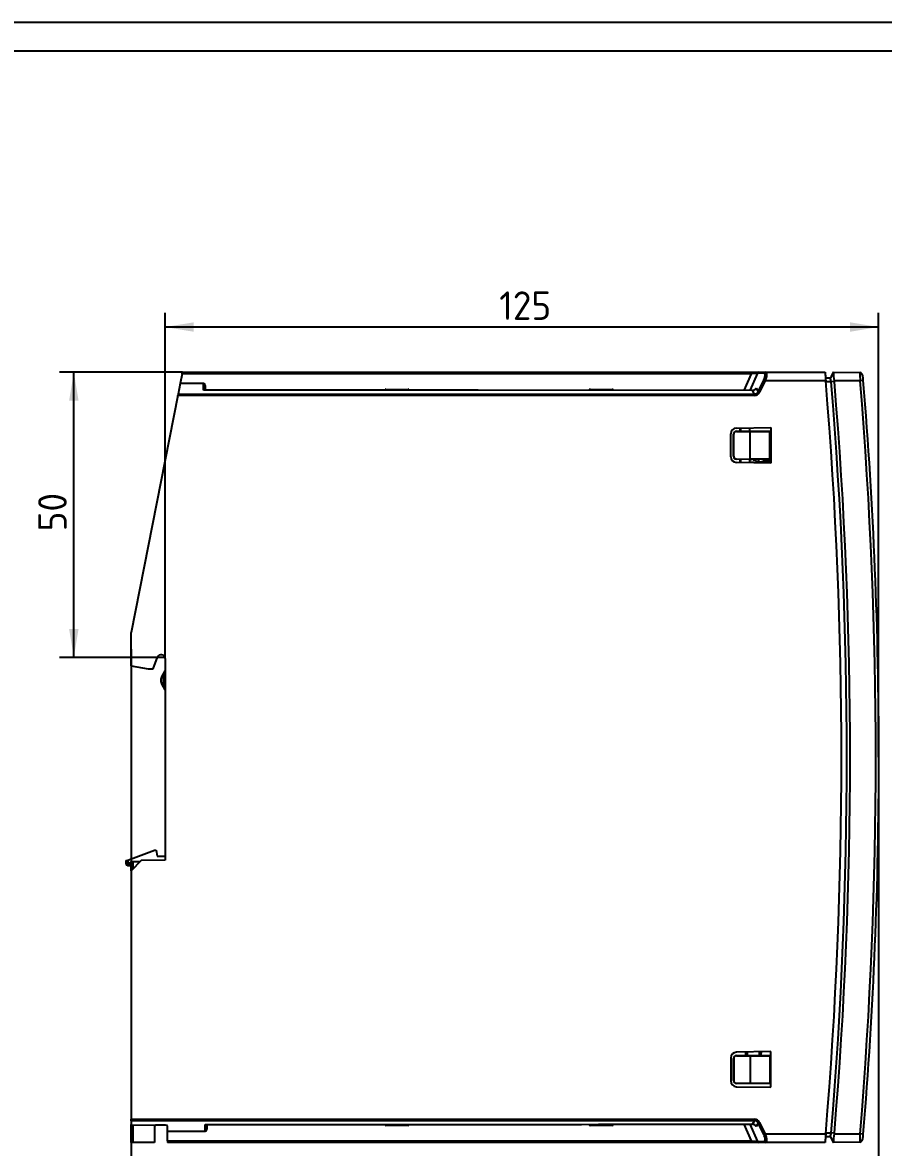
# Model space of a CAD drawing. Header units: millimetres. Extents: x 0 to 420, y 0 to 297.
# Drawn here: x 123.7 to 274.5, y 99.8 to 297 of the extents above; entities that cross this region are included whole.
import ezdxf
from ezdxf.enums import TextEntityAlignment as Align

# ---------------------------------------------------------------- set-up
doc = ezdxf.new("R2010")
doc.units = ezdxf.units.MM
for name, color, linetype in [('Default', 7, 'Continuous'), ('DV2_0', 7, 'Continuous'), ('DV2_Default', 7, 'Continuous')]:
    doc.layers.add(name, color=color, linetype=linetype)
doc.styles.add('SEACAD_Solid_Edge_ISO', font='seiso.ttf')
doc.dimstyles.new('Siemens', dxfattribs={"dimtxt": 5, "dimasz": 5, "dimexe": 2.5, "dimexo": 0, "dimgap": 2.5, "dimtad": 1, "dimtxsty": 'SEACAD_Solid_Edge_ISO', "dimblk1": '_SE_FILLED', "dimblk2": '_SE_FILLED', "dimsah": 1, "dimcen": 2.5, "dimadec": 1, "dimazin": 0, "dimtfac": 1, "dimtdec": 3, "dimtmove": 0, "dimatfit": 3, "dimfxl": 1, "dimtolj": 1, "dimarcsym": 0})

# ---------------------------------------------------------------- blocks, each defined once
blk = doc.blocks.new('SE1')
at = {"layer": 'DV2_0', "color": 7, "linetype": 'Continuous'}
for p, q in [((151.62, 235.43), (151.28, 233.72)), ((151.62, 235.43), (151.68, 235.72)), ((251.44, 235.43), (151.62, 235.43)), ((151.68, 235.72), (251.44, 235.72)), ((250.12, 232.53), (251.44, 235.43)), ((252.49, 235.54), (251.12, 232.53)), ((251.44, 235.72), (252.74, 235.72)), ((251.44, 235.43), (251.44, 235.72)), ((253.6, 235.54), (252.49, 235.54)), ((252.74, 235.72), (253.85, 235.72)), ((253.85, 235.72), (264.3, 235.72)), ((264.39, 234.7), (265.24, 234.71)), ((265.79, 235.72), (265.24, 234.71)), ((265.81, 235.75), (265.4, 235.01)), ((265.81, 235.72), (270.38, 235.64)), ((151.28, 233.72), (150.92, 231.89)), ((155.38, 233.72), (151.28, 233.72)), ((155.38, 232.58), (155.38, 233.72)), ((155.68, 233.38), (155.68, 232.61)), ((187.38, 232.71), (191.18, 232.71)), ((187.38, 232.71), (187.38, 232.58)), ((191.18, 232.58), (191.18, 232.71)), ((223.18, 232.71), (226.98, 232.71)), ((223.18, 232.71), (223.18, 232.55)), ((226.98, 232.55), (226.98, 232.71)), ((252.25, 232.93), (252.59, 232.32)), ((252.59, 232.32), (253.56, 234.34)), ((253.81, 234.22), (252.84, 232.2)), ((253.56, 234.34), (253.81, 234.22)), ((264.43, 234.22), (253.81, 234.22)), ((265.38, 234.01), (264.45, 234)), ((265.95, 234.06), (265.38, 234.01)), ((265.93, 234.22), (265.95, 234.06)), ((270.46, 234.22), (265.93, 234.22)), ((270.95, 234.26), (270.46, 234.22)), ((270.94, 234.41), (270.94, 234.41)), ((270.94, 234.41), (270.94, 234.41)), ((150.87, 231.62), (142.68, 190.12)), ((150.87, 231.62), (150.92, 231.89)), ((251.93, 231.62), (150.87, 231.62)), ((150.92, 231.89), (251.93, 231.89)), ((251.59, 232.51), (155.38, 232.58)), ((251.59, 232.53), (155.5, 232.61)), ((251.93, 231.89), (251.59, 232.51)), ((251.93, 231.89), (251.93, 231.62)), ((252.59, 232.32), (252.84, 232.2)), ((271.21, 231), (271.21, 231)), ((247.78, 220.9), (247.78, 224.93)), ((248.28, 220.97), (248.28, 224.86)), ((248.28, 224.86), (248.3, 224.86)), ((248.3, 220.97), (248.3, 224.86)), ((248.76, 225.93), (254.78, 226.04)), ((248.77, 225.36), (254.78, 225.42)), ((248.78, 225.33), (248.77, 225.36)), ((248.78, 225.33), (251.18, 225.3)), ((249.44, 225.37), (249.44, 225.94)), ((249.49, 225.95), (249.49, 225.37)), ((251.06, 225.97), (251.06, 225.38)), ((251.18, 225.3), (254.62, 225.33)), ((251.18, 220.54), (251.18, 225.3)), ((254.62, 225.33), (254.68, 225.38)), ((254.62, 220.51), (254.62, 225.33)), ((254.68, 225.38), (254.78, 225.38)), ((254.68, 220.45), (254.68, 225.38)), ((254.78, 226.04), (254.78, 219.79)), ((248.3, 220.97), (248.28, 220.97)), ((254.78, 219.79), (248.76, 219.9)), ((248.77, 220.47), (248.78, 220.5)), ((254.78, 220.41), (248.77, 220.47)), ((248.78, 220.5), (251.18, 220.54)), ((249.44, 220.27), (249.49, 220.27)), ((249.44, 219.89), (249.44, 220.27)), ((249.49, 220.46), (249.49, 219.89)), ((251.06, 220.45), (251.06, 220.21)), ((251.06, 220.45), (251.06, 219.86)), ((251.06, 220.21), (251.26, 220.21)), ((251.26, 220.21), (251.06, 220.21)), ((251.06, 219.91), (251.09, 219.91)), ((251.09, 219.94), (251.68, 219.94)), ((251.09, 219.91), (251.09, 219.94)), ((251.68, 219.91), (251.09, 219.91)), ((251.09, 219.91), (251.09, 219.86)), ((251.18, 220.54), (254.62, 220.51)), ((251.26, 220.45), (251.26, 220.21)), ((251.68, 220.38), (251.68, 220.44)), ((251.68, 220.38), (252.67, 220.02)), ((251.68, 219.91), (251.68, 219.94)), ((251.68, 219.85), (251.68, 219.91)), ((251.68, 219.91), (251.71, 219.91)), ((251.71, 219.91), (251.71, 219.85)), ((252.67, 220.43), (252.67, 220.02)), ((252.68, 220.02), (252.67, 220.02)), ((252.68, 220.02), (252.98, 220.02)), ((253.58, 220.12), (253.58, 220.21)), ((253.61, 220.12), (253.58, 220.12)), ((253.58, 220.12), (253.59, 220.12)), ((253.59, 219.81), (253.59, 220.12)), ((253.59, 220.12), (253.62, 220.12)), ((253.61, 220.24), (253.61, 220.12)), ((254.51, 220.12), (253.61, 220.12)), ((254.5, 220.12), (253.62, 220.12)), ((253.62, 220.12), (253.62, 219.81)), ((254.5, 219.8), (254.5, 220.12)), ((254.5, 220.12), (254.53, 220.12)), ((254.51, 220.12), (254.51, 220.42)), ((254.54, 220.12), (254.51, 220.12)), ((254.53, 220.12), (254.53, 219.8)), ((254.53, 220.12), (254.54, 220.12)), ((254.54, 220.42), (254.54, 220.12)), ((254.62, 220.51), (254.68, 220.45)), ((254.68, 220.45), (254.78, 220.45)), ((273.08, 199.11), (273.08, 199.11)), ((142.68, 184.24), (142.68, 190.12)), ((146.58, 183.72), (147.32, 185.75)), ((148.65, 185.72), (147.31, 185.72)), ((148.68, 185.52), (148.68, 150.22)), ((142.68, 184.24), (145.67, 183.74)), ((145.67, 183.74), (146.58, 183.72)), ((148.38, 182.86), (148.68, 183.37)), ((273.52, 184.41), (273.52, 184.41)), ((273.52, 184.41), (273.52, 184.41)), ((148.01, 182.22), (148.38, 182.86)), ((148.38, 180.57), (148.38, 182.86)), ((273.55, 182.41), (273.55, 182.41)), ((148.38, 180.57), (148.01, 181.22)), ((148.68, 180.06), (148.38, 180.57)), ((273.66, 174.41), (273.66, 174.41)), ((273.66, 174.41), (273.66, 174.41)), ((142.13, 150.22), (146.78, 151.92)), ((146.78, 151.92), (147.08, 151.92)), ((147.08, 151.92), (147.28, 150.92)), ((141.84, 150.12), (142.13, 150.22)), ((141.84, 149.51), (141.84, 150.12)), ((142.13, 150.22), (142.13, 149.5)), ((144.45, 150.14), (142.68, 148.34)), ((142.87, 149.94), (144.3, 149.99)), ((142.97, 149.91), (142.97, 148.64)), ((148.68, 150.22), (144.45, 150.14)), ((147.28, 150.92), (148.68, 150.92)), ((142.13, 149.5), (142.39, 149.49)), ((142.38, 149.2), (142.13, 149.21)), ((142.68, 149.19), (142.38, 149.2)), ((142.39, 149.49), (142.39, 149.66)), ((142.68, 148.34), (142.68, 149.61)), ((142.68, 148.34), (142.68, 104.81)), ((254.78, 116.64), (248.76, 116.53)), ((250.4, 115.98), (250.43, 116.56)), ((250.7, 115.98), (250.73, 116.57)), ((252.81, 116), (252.84, 116.6)), ((253.11, 116), (253.14, 116.61)), ((254.78, 110.39), (254.78, 116.64)), ((247.78, 115.53), (247.78, 111.5)), ((248.28, 111.57), (248.28, 115.46)), ((248.3, 115.46), (248.28, 115.46)), ((248.3, 115.46), (248.3, 111.57)), ((248.77, 115.96), (254.78, 116.02)), ((248.77, 115.96), (248.78, 115.93)), ((248.78, 115.93), (251.18, 115.9)), ((251.18, 115.9), (254.62, 115.93)), ((251.18, 115.9), (251.18, 111.14)), ((254.62, 115.93), (254.68, 115.98)), ((254.62, 115.93), (254.62, 111.11)), ((254.68, 115.98), (254.78, 115.98)), ((254.68, 115.98), (254.68, 111.05)), ((248.28, 111.57), (248.3, 111.57)), ((248.76, 110.5), (254.78, 110.39)), ((248.78, 111.1), (248.77, 111.07)), ((254.78, 111.01), (248.77, 111.07)), ((248.78, 111.1), (251.18, 111.14)), ((251.18, 111.14), (254.62, 111.11)), ((254.62, 111.11), (254.68, 111.05)), ((254.68, 111.05), (254.78, 111.05)), ((142.68, 104.81), (251.93, 104.81)), ((142.68, 104.54), (142.68, 104.81)), ((251.93, 104.54), (142.68, 104.54)), ((142.68, 104.54), (142.68, 103.88)), ((251.59, 103.92), (251.93, 104.54)), ((251.93, 104.54), (251.93, 104.81)), ((142.68, 100.72), (142.68, 103.88)), ((142.72, 103.81), (147.04, 103.75)), ((142.75, 103.8), (146.95, 103.74)), ((142.97, 103.8), (142.97, 100.72)), ((146.81, 103.74), (146.78, 100.72)), ((148.75, 103.75), (147.11, 103.75)), ((149.06, 102.72), (149.05, 103.62)), ((149.08, 101), (149.06, 102.72)), ((149.06, 102.72), (155.68, 102.72)), ((155.68, 102.72), (155.68, 103.85)), ((155.8, 103.83), (251.59, 103.9)), ((155.98, 103.83), (155.98, 103.05)), ((187.38, 103.85), (187.38, 103.72)), ((191.18, 103.72), (187.38, 103.72)), ((191.18, 103.72), (191.18, 103.85)), ((223.18, 103.88), (223.18, 103.72)), ((226.98, 103.72), (223.18, 103.72)), ((226.98, 103.72), (226.98, 103.88)), ((251.44, 101), (250.12, 103.9)), ((251.12, 103.9), (252.49, 100.9)), ((252.59, 104.11), (252.25, 103.5)), ((252.59, 104.11), (252.84, 104.23)), ((253.56, 102.1), (252.59, 104.11)), ((252.84, 104.23), (253.81, 102.22)), ((142.97, 100.72), (142.68, 100.72)), ((146.78, 100.72), (142.97, 100.72)), ((149.08, 101), (149.08, 100.72)), ((149.08, 101), (251.44, 101)), ((251.44, 100.72), (149.08, 100.72)), ((251.44, 101), (251.44, 100.72)), ((252.74, 100.72), (251.44, 100.72)), ((252.49, 100.9), (253.6, 100.9)), ((253.85, 100.72), (252.74, 100.72)), ((253.56, 102.1), (253.81, 102.22)), ((253.81, 102.22), (264.43, 102.22)), ((264.3, 100.72), (253.85, 100.72)), ((265.24, 101.72), (264.39, 101.73)), ((264.44, 102.43), (265.38, 102.42)), ((265.24, 101.72), (265.4, 101.43)), ((265.95, 102.37), (265.38, 102.42)), ((265.4, 101.43), (265.81, 100.68)), ((265.81, 100.72), (265.79, 100.72)), ((270.38, 100.8), (265.81, 100.72)), ((265.95, 102.37), (265.93, 102.22)), ((265.93, 102.22), (270.46, 102.22)), ((270.95, 102.18), (270.46, 102.22))]:
    blk.add_line(p, q, dxfattribs=at)
for centre, radius, start, end in [((257.25, 182.76), 52.99, 95.1584, 96.2923), ((254.88, 232.23), 10.65, 9.64, 13.4811), ((-526.33, 168.21), 795.01, 4.76212, 4.87203), ((270.37, 235.14), 0.5, 4.8014, 89), ((350.85, 239.28), 80.55, 182.5906, 183.6024), ((270.24, 235.27), 0.5, 31.361, 32.3533), ((251.62, 233.2), 0.689, 267.7127, 337.4735), ((251.6, 233.22), 0.69, 269.3894, 321.0839), ((-526.32, 168.22), 793.5, 355.22887, 4.77114), ((-526.49, 168.21), 794.6, 355.25078, 4.75019), ((-523.93, 168.22), 792.62, 355.235, 4.765), ((-526.33, 168.22), 799.52, 355.26487, 4.73514), ((251.96, 232.58), 0.689, 267.7686, 337.5381), ((248.78, 224.93), 1, 90.9998, 180), ((248.78, 224.86), 0.5, 90.5, 180), ((248.78, 220.9), 1, 180, 269.0002), ((248.78, 220.97), 0.5, 180, 269.5), ((251.09, 219.91), 0.03, 90, 180), ((251.68, 219.91), 0.03, 0, 90), ((252.98, 221.02), 1, 270, 323.687), ((147.98, 185.52), 0.7, 0, 160), ((148.88, 181.72), 1, 150, 210), ((142.14, 149.51), 0.3, 180, 268), ((143.55, 165.18), 15.73, 265.7638, 266.8307), ((248.78, 115.53), 1, 90.9998, 180), ((248.78, 115.46), 0.5, 90.5, 180), ((248.78, 111.5), 1, 180, 269.0002), ((248.78, 111.57), 0.5, 180, 269.5), ((251.95, 103.85), 0.689, 22.4853, 92.2081), ((251.62, 103.23), 0.688, 22.5037, 92.3102), ((251.6, 103.21), 0.69, 38.9384, 90.6031), ((257.32, 154.33), 53.65, 263.7146, 264.8347), ((254.06, 104.37), 11.49, 346.6597, 350.2204), ((-19.47, 125.69), 286.37, 354.994, 355.2972), ((332.19, 98.16), 61.87, 176.2449, 177.5622), ((270.37, 101.3), 0.5, 271, 355.1986)]:
    blk.add_arc(centre, radius, start, end, dxfattribs=at)
for centre, major_axis, ratio, start_param, end_param in [((252.74, 235.42), (0, -0.3), 0.913545, 3.141593, 4.299673), ((253.02, 234.34), (-0.67, -1.18), 0.349985, 1.766954, 3.33775), ((253.85, 235.42), (0, -0.3), 0.913545, 3.141593, 4.299673), ((155.38, 233.38), (0, 0.334), 0.897109, 4.712389, 6.283185), ((187.38, 232.38), (0, -0.334), 0.897109, 3.141593, 4.039026), ((191.18, 232.38), (0, 0.334), 0.897109, 5.357725, 6.283185), ((223.18, 232.38), (0, -0.334), 0.897109, 3.141593, 4.14032), ((226.98, 232.38), (0, 0.334), 0.897109, 5.199478, 6.283185), ((251.59, 232.23), (0, -0.3), 0.001745, 3.127134, 3.549624), ((251.82, 232.82), (-0.59, 1.07), 0.896749, 2.682939, 3.711546), ((271.11, 229.78), (-0.199, -0.015), 0.001344, 2.003771, 3.141593), ((248.77, 224.86), (-0.467, 0), 0.999728, 4.697779, 6.283185), ((248.77, 220.97), (0.467, 0), 0.999728, 3.141593, 4.726999), ((142.98, 149.61), (-0.3, 0), 0.992546, 4.747296, 6.283185), ((142.37, 149.88), (-0.6, -0.021), 0.122557, 3.137218, 3.704515), ((142.14, 149.51), (-0.3, 0), 0.004996, 0, 1.545097), ((142.14, 149.51), (0.01, 0.3), 0.025506, 1.576685, 3.141593), ((142.39, 149.5), (0.01, 0.3), 0.025506, 1.576685, 3.141593), ((248.77, 115.46), (0.467, 0), 0.999728, 1.556186, 3.141593), ((248.77, 111.57), (-0.467, 0), 0.999728, 0, 1.585407), ((251.82, 103.61), (-0.59, -1.07), 0.896749, 2.57164, 3.600247), ((142.98, 103.88), (-0.3, 0), 0.432291, 0, 0.528986), ((147.1, 103.62), (-0.3, -0.001), 0.431942, 4.707774, 4.928149), ((148.75, 103.62), (-0.3, 0.001), 0.431942, 3.146223, 4.717004), ((155.68, 103.05), (0, 0.334), 0.897109, 3.141593, 4.712389), ((187.38, 104.05), (0, -0.334), 0.897109, 5.376438, 6.283185), ((191.18, 104.05), (0, 0.334), 0.897109, 3.141593, 4.050901), ((223.18, 104.05), (0, -0.334), 0.897109, 5.218526, 6.283185), ((226.98, 104.05), (0, 0.334), 0.897109, 3.141593, 4.152284), ((251.59, 104.2), (0, 0.3), 0.001745, 2.733562, 3.156058), ((252.74, 101.02), (0, 0.3), 0.913545, 1.983512, 3.141593), ((253.02, 102.1), (-0.67, 1.18), 0.349985, 2.945435, 4.516232), ((253.85, 101.02), (0, 0.3), 0.913545, 1.983512, 3.141593)]:
    blk.add_ellipse(centre, major_axis=major_axis, ratio=ratio, start_param=start_param, end_param=end_param, dxfattribs=at)
for points, degree, knots in [([(253.85, 235.72), (253.86, 235.71), (253.89, 235.71), (253.93, 235.7), (253.96, 235.67), (253.99, 235.64), (254.02, 235.58), (254.05, 235.47), (254.06, 235.28), (254.04, 235.05), (254, 234.82), (253.94, 234.61), (253.88, 234.41), (253.83, 234.28), (253.81, 234.22)], 3, [0, 0, 0, 0, 0.053267, 0.105195, 0.155835, 0.205238, 0.253462, 0.377142, 0.498541, 0.619852, 0.744535, 0.825732, 0.910815, 1, 1, 1, 1]), ([(264.3, 235.72), (264.3, 235.72), (264.3, 235.71), (264.31, 235.67), (264.31, 235.64), (264.32, 235.56), (264.32, 235.52), (264.33, 235.41), (264.33, 235.34), (264.35, 235.14), (264.37, 234.97), (264.4, 234.61), (264.41, 234.41), (264.43, 234.22)], 3, [0, 0, 0, 0, 0.125, 0.125, 0.25, 0.25, 0.375, 0.375, 0.5, 0.5, 0.75, 0.75, 1, 1, 1, 1]), ([(270.87, 235.18), (270.87, 235.18), (270.88, 235.08), (270.9, 234.82), (270.91, 234.72), (270.93, 234.5), (270.94, 234.38), (270.95, 234.26)], 3, [0, 0, 0, 0, 0.5, 0.5, 0.75, 0.75, 1, 1, 1, 1]), ([(270.95, 234.26), (272.77, 212.29), (273.68, 190.25), (273.68, 146.18), (272.77, 124.14), (270.95, 102.18)], 3, [0, 0, 0, 0, 0.5, 0.5, 1, 1, 1, 1]), ([(155.5, 232.61), (155.49, 232.61), (155.47, 232.61), (155.43, 232.6), (155.39, 232.59), (155.38, 232.58)], 3, [0.6920117, 0.6920117, 0.6920117, 0.6920117, 0.7501249, 0.8984918, 1, 1, 1, 1]), ([(142.39, 149.66), (142.44, 149.72), (142.49, 149.76), (142.55, 149.81), (142.6, 149.85), (142.74, 149.94), (142.87, 149.94)], 2, [0, 0, 0, 0.25, 0.25, 0.5, 0.5, 1, 1, 1]), ([(142.68, 149.61), (142.68, 149.61), (142.68, 149.62), (142.66, 149.63), (142.64, 149.64), (142.62, 149.65), (142.58, 149.66), (142.5, 149.66), (142.43, 149.66), (142.39, 149.66)], 3, [0, 0, 0, 0, 0.114973, 0.222952, 0.323975, 0.418088, 0.505348, 0.754923, 1, 1, 1, 1]), ([(155.68, 103.85), (155.7, 103.84), (155.74, 103.83), (155.78, 103.83), (155.8, 103.83), (155.8, 103.83)], 3, [0, 0, 0, 0, 0.1221509, 0.2970341, 0.3100193, 0.3100193, 0.3100193, 0.3100193]), ([(253.81, 102.22), (253.82, 102.17), (253.85, 102.09), (253.89, 101.98), (253.93, 101.86), (253.96, 101.75), (254, 101.59), (254.04, 101.38), (254.06, 101.15), (254.05, 100.96), (254.02, 100.84), (253.97, 100.76), (253.92, 100.72), (253.87, 100.72), (253.85, 100.72)], 3, [0, 0, 0, 0, 0.054034, 0.106565, 0.157636, 0.207294, 0.25559, 0.380255, 0.501585, 0.622966, 0.746665, 0.82764, 0.912003, 1, 1, 1, 1]), ([(264.43, 102.22), (264.42, 102.12), (264.41, 102.02), (264.4, 101.83), (264.39, 101.73), (264.37, 101.55), (264.37, 101.47), (264.35, 101.3), (264.35, 101.23), (264.33, 101.02), (264.32, 100.91), (264.31, 100.76), (264.3, 100.72), (264.3, 100.72)], 3, [0, 0, 0, 0, 0.125, 0.125, 0.25, 0.25, 0.375, 0.375, 0.5, 0.5, 0.75, 0.75, 1, 1, 1, 1]), ([(270.95, 102.18), (270.94, 102.05), (270.93, 101.93), (270.91, 101.71), (270.9, 101.61), (270.88, 101.35), (270.87, 101.25), (270.87, 101.25)], 3, [0, 0, 0, 0, 0.25, 0.25, 0.5, 0.5, 1, 1, 1, 1])]:
    blk.add_open_spline(points, degree=degree, knots=knots, dxfattribs=at)
for points, degree in [([(252.14, 232.79), (252.21, 232.87), (252.25, 232.93)], 2), ([(142.75, 103.8), (142.74, 103.8), (142.73, 103.8), (142.72, 103.81)], 3), ([(147.04, 103.75), (147.01, 103.74), (146.98, 103.74), (146.95, 103.74)], 3), ([(155.68, 103.85), (187.65, 103.87), (219.62, 103.9), (251.59, 103.92)], 3), ([(252.25, 103.5), (252.21, 103.56), (252.14, 103.64)], 2)]:
    blk.add_open_spline(points, degree=degree, dxfattribs=at)
at = {"layer": 'DV2_Default', "color": 7, "linetype": 'Continuous'}
blk.add_line((273.68, 168.22), (273.66, 168.22), dxfattribs=at)
blk = doc.blocks.new('DMBLK3')
at = {"layer": 'Default', "linetype": 'Continuous'}
for points in [[(147.68, 88.93), (147.68, 90.59), (142.68, 89.76)], [(268.68, 88.93), (273.68, 89.76), (268.68, 90.59)]]:
    blk.add_hatch(color=7, dxfattribs=at).paths.add_polyline_path(points)
at = {"layer": 'Default', "color": 7, "linetype": 'Continuous'}
for p, q in [((142.68, 187.18), (142.68, 87.26)), ((273.68, 168.22), (273.68, 87.26)), ((142.68, 89.76), (273.68, 89.76))]:
    blk.add_line(p, q, dxfattribs=at)
at = {"layer": 'Default', "color": 7, "linetype": 'Continuous', "style": 'SEACAD_Solid_Edge_ISO'}
blk.add_text('131', height=5, dxfattribs=at).set_placement((204.83, 96.01), align=Align.TOP_LEFT)
blk = doc.blocks.new('_SE_FILLED')
at = {"color": 0}
blk.add_line((0, 0), (-1, 0), dxfattribs=at)
blk.add_solid([(0, 0), (-1, -0.1665), (-1, 0.1665), (0, 0)], dxfattribs=at)
blk = doc.blocks.new('DMBLK4')
at = {"layer": 'Default', "linetype": 'Continuous'}
for points in [[(153.68, 244.46), (148.68, 243.63), (153.68, 242.8)], [(268.68, 244.46), (268.68, 242.8), (273.68, 243.63)]]:
    blk.add_hatch(color=7, dxfattribs=at).paths.add_polyline_path(points)
at = {"layer": 'Default', "color": 7, "linetype": 'Continuous'}
for p, q in [((148.68, 185.52), (148.68, 246.13)), ((273.68, 168.22), (273.68, 246.13)), ((273.68, 243.63), (148.68, 243.63))]:
    blk.add_line(p, q, dxfattribs=at)
at = {"layer": 'Default', "color": 7, "linetype": 'Continuous', "style": 'SEACAD_Solid_Edge_ISO'}
blk.add_text('125', height=5, dxfattribs=at).set_placement((207.2, 249.88), align=Align.TOP_LEFT)
blk = doc.blocks.new('DMBLK5')
at = {"layer": 'Default', "linetype": 'Continuous'}
for points in [[(131.83, 230.72), (133.49, 230.72), (132.66, 235.72)], [(131.83, 190.72), (132.66, 185.72), (133.49, 190.72)]]:
    blk.add_hatch(color=7, dxfattribs=at).paths.add_polyline_path(points)
at = {"layer": 'Default', "color": 7, "linetype": 'Continuous'}
for p, q in [((151.68, 235.72), (130.16, 235.72)), ((132.66, 185.72), (132.66, 235.72)), ((147.31, 185.72), (130.16, 185.72))]:
    blk.add_line(p, q, dxfattribs=at)
at = {"layer": 'Default', "color": 7, "linetype": 'Continuous', "style": 'SEACAD_Solid_Edge_ISO'}
blk.add_text('50', height=5, rotation=90, dxfattribs=at).set_placement((126.41, 207.82), align=Align.TOP_LEFT)

msp = doc.modelspace()

# ---------------------------------------------------------------- linework, layer by layer
at = {"color": 7, "linetype": 'Continuous'}
for p, q in [((420, 297), (0, 297)), ((415, 292), (5, 292))]:
    msp.add_line(p, q, dxfattribs=at)

# ---------------------------------------------------------------- block references
at = {"layer": 'Default'}
msp.add_blockref('SE1', (0, 0), dxfattribs=at)

# ---------------------------------------------------------------- dimensions: what is measured, and where the dimension line sits
at = {"layer": 'Default', "color": 7, "linetype": 'Continuous'}
for base, p1, p2, picture, middle in [((148.679, 243.631), (273.679, 168.216), (148.679, 185.516), 'DMBLK4', (211.179, 243.631)), ((273.679, 89.762), (142.679, 187.178), (273.679, 168.216), 'DMBLK3', (208.179, 89.762))]:
    dim = msp.add_linear_dim(base=base, p1=p1, p2=p2, text='\\A1;<>', dimstyle='Siemens', dxfattribs=at)
    dim.commit()
    dim.dimension.update_dxf_attribs({"geometry": picture, "text_midpoint": middle, "dimtype": 160})
dim = msp.add_linear_dim(base=(132.659, 235.716), p1=(147.307, 185.716), p2=(151.679, 235.716), angle=90, text='\\A1;<>', dimstyle='Siemens', dxfattribs=at)
dim.commit()
dim.dimension.update_dxf_attribs({"geometry": 'DMBLK5', "text_midpoint": (132.659, 210.716), "dimtype": 160})

doc.saveas('drawing.dxf')
